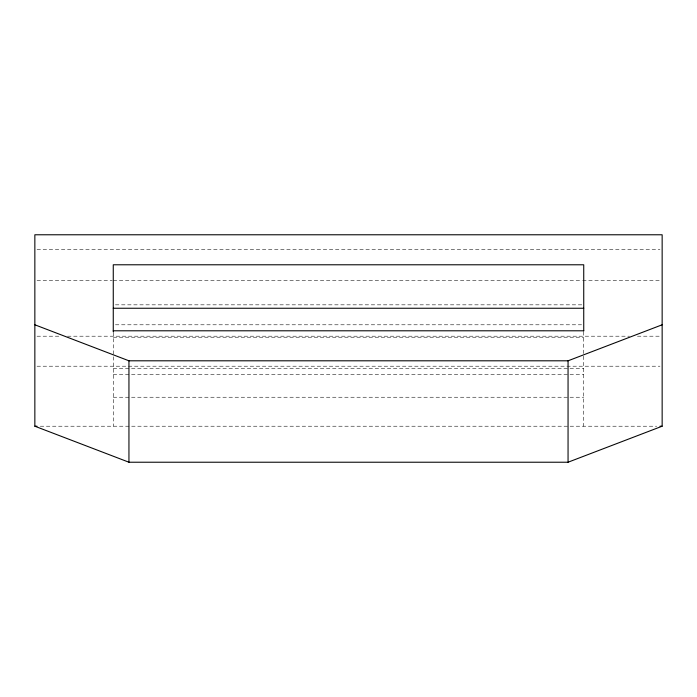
<?xml version="1.0" encoding="UTF-8"?>
<svg xmlns="http://www.w3.org/2000/svg" width="697" height="697" viewBox="0 0 697 697"><rect width="100%" height="100%" fill="white"/><g stroke="black" fill="none" stroke-linecap="round" stroke-linejoin="round"><path stroke-width="0.52" stroke-dasharray="3.48 2.61" d="M37.028 249.265L659.972 249.265M37.028 280.63L112.173 280.63M113.263 280.63L581.559 280.63M582.648 280.63L659.972 280.63M115.441 304.833L583.737 304.833M115.441 324.793L581.559 324.793M37.028 336.198L58.809 336.198M67.522 336.198L629.478 336.198M637.441 336.198L659.998 336.198M113.263 337.226L583.737 337.226M37.028 366.204L659.972 366.204M113.263 368.26L583.737 368.26M113.263 374.263L583.737 374.263M113.263 397.238L583.737 397.238M40.295 426.215L656.705 426.215M583.737 331.824L583.737 426.215M113.263 332.399L113.263 426.215"/><path stroke-width="1.05" d="M34.85 324.793L128.945 360.802L568.055 360.802L662.15 324.793M568.055 462.224L662.15 426.215L662.15 234.776L34.85 234.776L34.85 426.215L128.945 462.224L568.055 462.224L568.055 360.802M113.263 308.248L583.737 308.248M113.263 330.796L583.737 330.796M34.85 426.215L37.028 426.215M659.972 426.215L662.15 426.215M583.737 330.97L583.737 264.782L113.263 264.782L113.263 331.868M128.945 360.802L128.945 462.224"/></g></svg>
